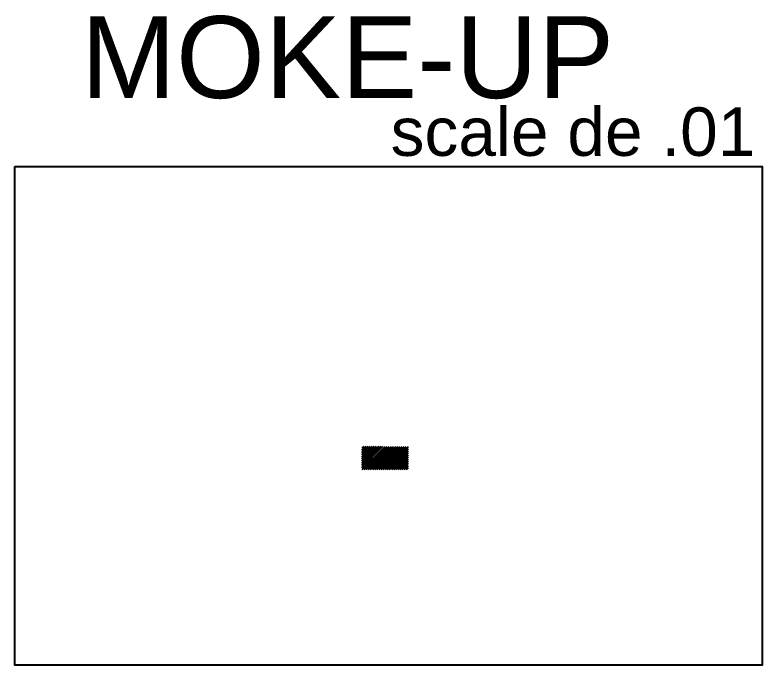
# Model space of a CAD drawing. Header units: metres. Extents: x 2440 to 5689, y 77 to 398.
# Drawn here: x 3993.7 to 4304.5, y 77 to 347.3 of the extents above; entities that cross this region are included whole.
import ezdxf

# ---------------------------------------------------------------- set-up
doc = ezdxf.new("R2010")
doc.units = ezdxf.units.M
doc.header["$LTSCALE"] = 7
doc.header["$MEASUREMENT"] = 0
doc.layers.add('PENA 0.2', color=2, linetype='Continuous')
doc.layers.add('PENA 01', color=1, linetype='Continuous')
doc.styles.add('Luana', font='arial.ttf')
doc.styles.get("Standard").update_dxf_attribs({"font": 'arial.ttf'})

msp = doc.modelspace()

# ---------------------------------------------------------------- hatches: boundary and pattern name
at = {"layer": 'PENA 01', "true_color": 0xff6666}
h = msp.add_hatch(dxfattribs=at)
h.set_pattern_fill('ANSI31', color=11, scale=5, style=0)
h.set_pattern_definition([(45, (4138.05213, 158.33114), (-0.441942, 0.441942), [])])
h.paths.add_polyline_path([(4157.455, 167.934), (4138.079, 167.989), (4138.052, 158.386), (4157.428, 158.331)])

# ---------------------------------------------------------------- linework, layer by layer
msp.add_lwpolyline([(3993.698, 284.369), (4304.501, 284.369), (4304.501, 77.024), (3993.698, 77.024)], close=True)

# ---------------------------------------------------------------- texts
at = {"insert": (4021.098, 346.819), "char_height": 34.0388, "attachment_point": 1}
msp.add_mtext_dynamic_manual_height_columns('MOKE-UP', width=511.64343, gutter_width=1, heights=[0], dxfattribs=at)
at = {"layer": 'PENA 0.2', "insert": (4149.99, 308.88), "char_height": 20.14319, "attachment_point": 1, "style": 'Luana'}
msp.add_mtext_dynamic_manual_height_columns('scale de .01', width=511.64343, gutter_width=1, heights=[0], dxfattribs=at)

doc.saveas('drawing.dxf')
